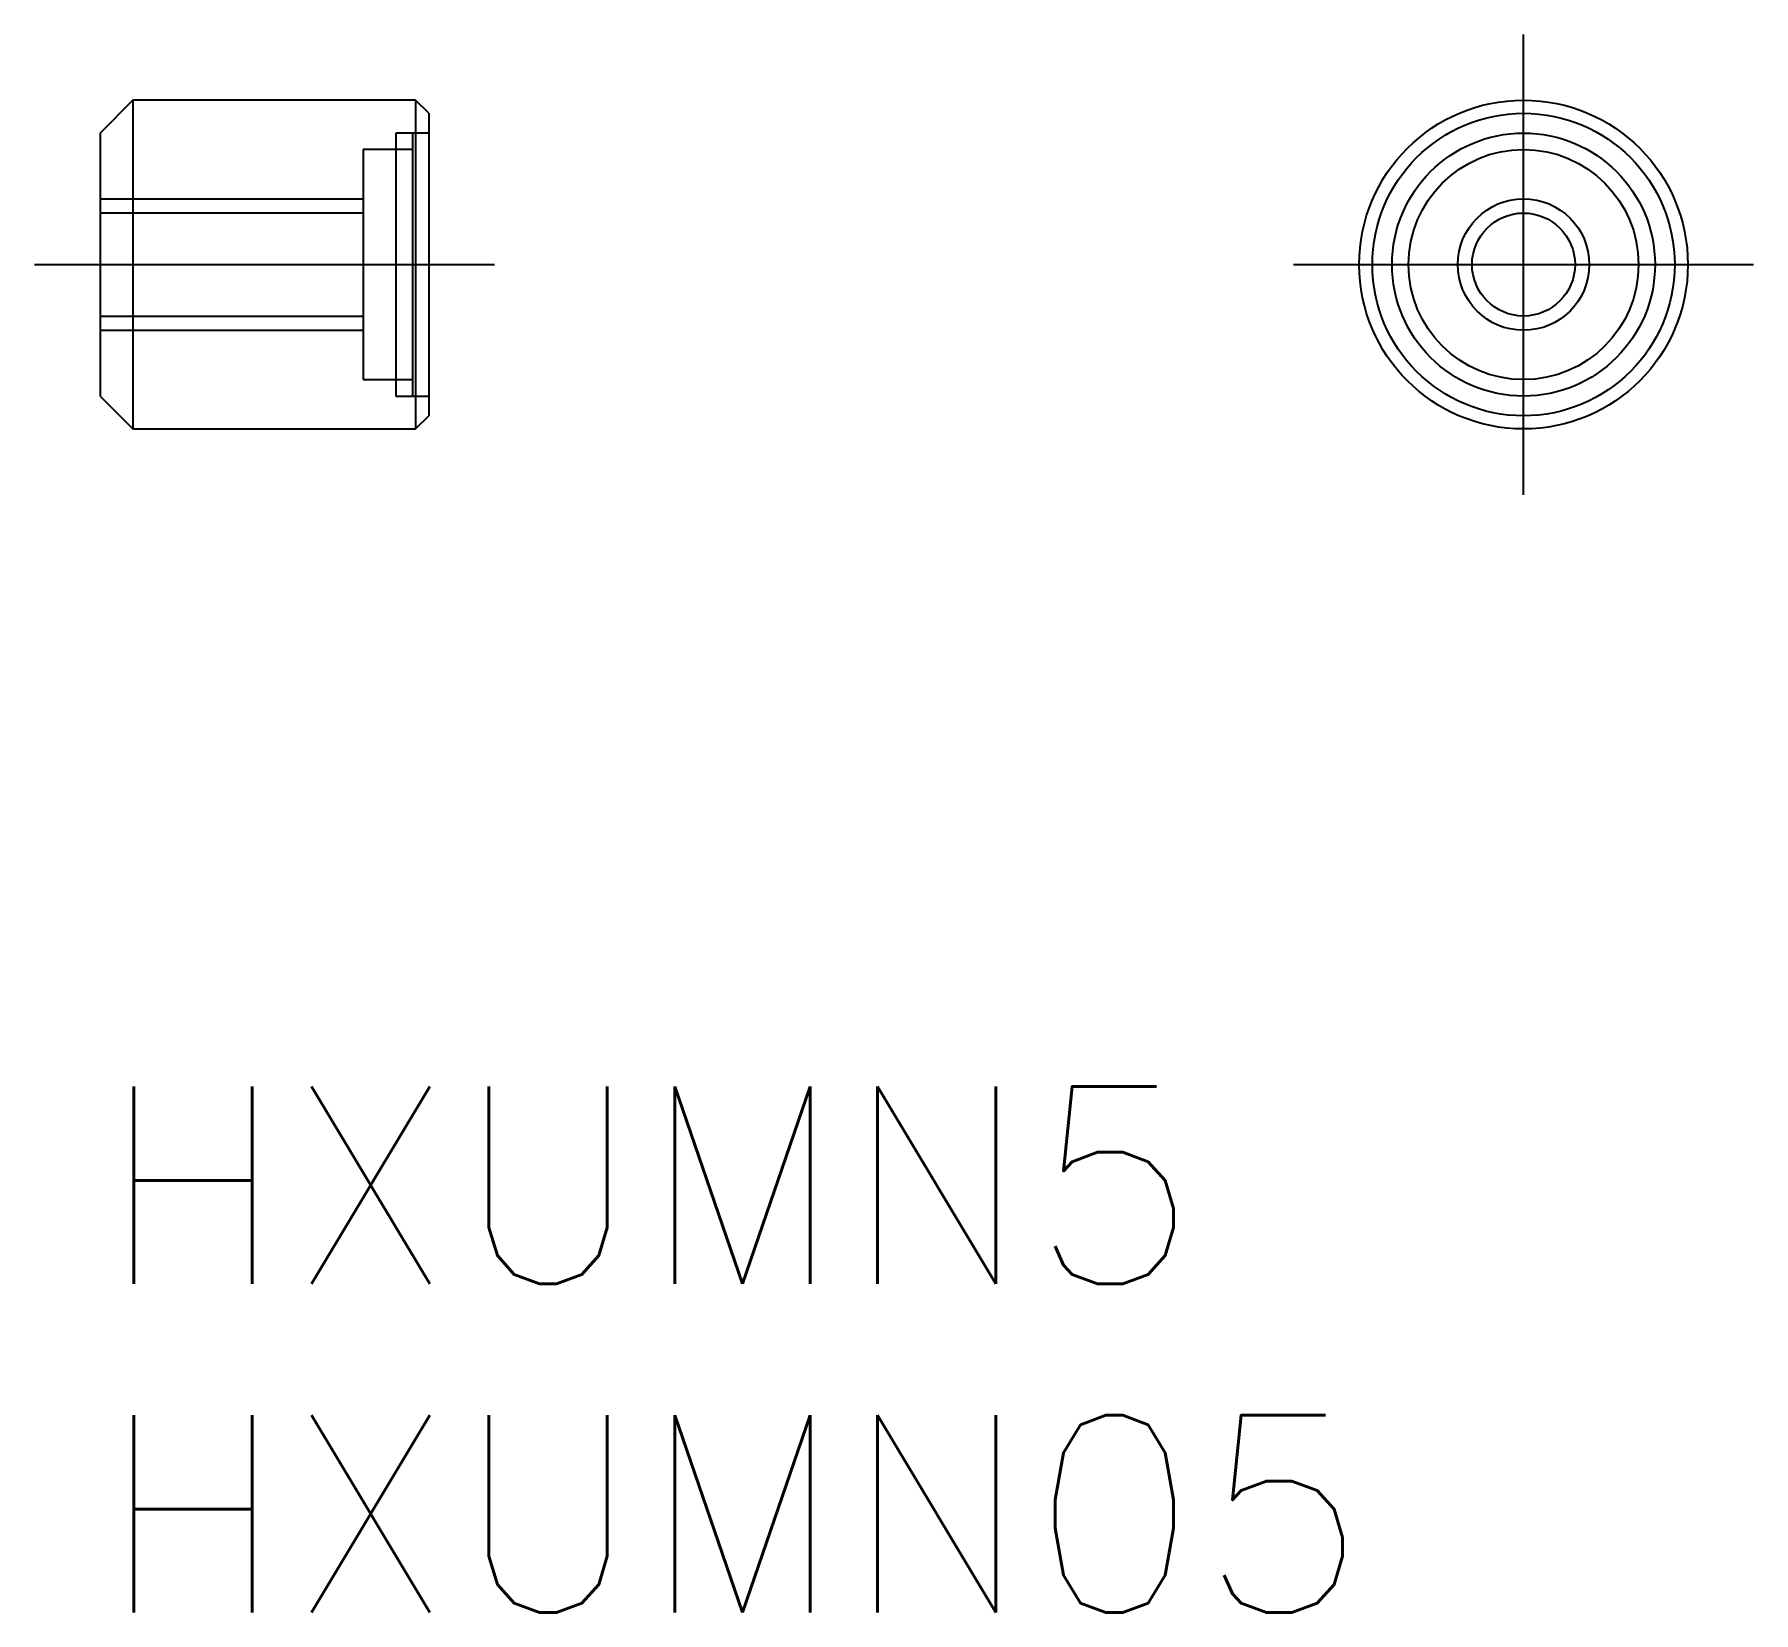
# Model space of a CAD drawing. Extents: x -1 to 25.2, y -8 to 16.
import ezdxf

# ---------------------------------------------------------------- set-up
doc = ezdxf.new("R2010")
doc.units = 0
doc.header["$LTSCALE"] = 0.5
doc.linetypes.add('CENTER', pattern=[50.8, 31.75, -6.35, 6.35, -6.35])
doc.linetypes.add('DASHED', pattern=[19.05, 12.7, -6.35])
for name, color, linetype in [('MSM_CENTER', 1, 'CENTER'), ('MSM_CONTINUOUS', 7, 'CONTINUOUS'), ('MSM_DASHED', 4, 'DASHED'), ('MSM_PART_NUMBER', 7, 'CONTINUOUS')]:
    doc.layers.add(name, color=color, linetype=linetype)
doc.styles.get("Standard").update_dxf_attribs({"font": 'txt.shx', "height": 1, "bigfont": 'bigfont.shx'})

# ---------------------------------------------------------------- blocks, each defined once
blk = doc.blocks.new('*U17')
at = {"layer": 'MSM_PART_NUMBER'}
blk.add_text('HXUMN5', height=3, dxfattribs=at).set_placement((0, -3))
blk = doc.blocks.new('*U18')
at = {"layer": 'MSM_PART_NUMBER'}
blk.add_text('HXUMN05', height=3, dxfattribs=at).set_placement((0, -8))

msp = doc.modelspace()

# ---------------------------------------------------------------- linework, layer by layer
at = {"layer": 'MSM_CENTER'}
for p, q in [((21.654, 9), (21.654, 16)), ((-1, 12.5), (6, 12.5)), ((18.154, 12.5), (25.154, 12.5))]:
    msp.add_line(p, q, dxfattribs=at)
at = {"layer": 'MSM_CONTINUOUS'}
for p, q in [((0.5, 15), (0, 14.5)), ((4.8, 15), (0.5, 15)), ((0.5, 15), (0.5, 10)), ((5, 14.8), (4.8, 15)), ((4.8, 15), (4.8, 10)), ((5, 14.8), (5, 10.2)), ((0, 14.5), (0, 10.5)), ((0, 10.5), (0.5, 10)), ((0.5, 10), (4.8, 10)), ((4.8, 10), (5, 10.2))]:
    msp.add_line(p, q, dxfattribs=at)
for radius in [2.5, 2.3, 2, 1.75]:
    msp.add_circle((21.654, 12.5), radius, dxfattribs=at)
at = {"layer": 'MSM_DASHED'}
for p, q in [((5, 14.5), (4.5, 14.5)), ((4.5, 14.5), (4.5, 10.5)), ((4.75, 14.5), (4.75, 10.5)), ((4.75, 14.25), (4, 14.25)), ((4, 14.25), (4, 10.75)), ((0, 13.5), (4, 13.5)), ((0, 13.284), (4, 13.284)), ((0, 11.716), (4, 11.716)), ((0, 11.5), (4, 11.5)), ((4, 10.75), (4.75, 10.75)), ((4.5, 10.5), (5, 10.5))]:
    msp.add_line(p, q, dxfattribs=at)
for radius in [1, 0.783]:
    msp.add_circle((21.654, 12.5), radius, dxfattribs=at)

# ---------------------------------------------------------------- block references
at = {"layer": 'MSM_CONTINUOUS'}
for name in ['*U17', '*U18']:
    msp.add_blockref(name, (0, 0), dxfattribs=at)

doc.saveas('drawing.dxf')
